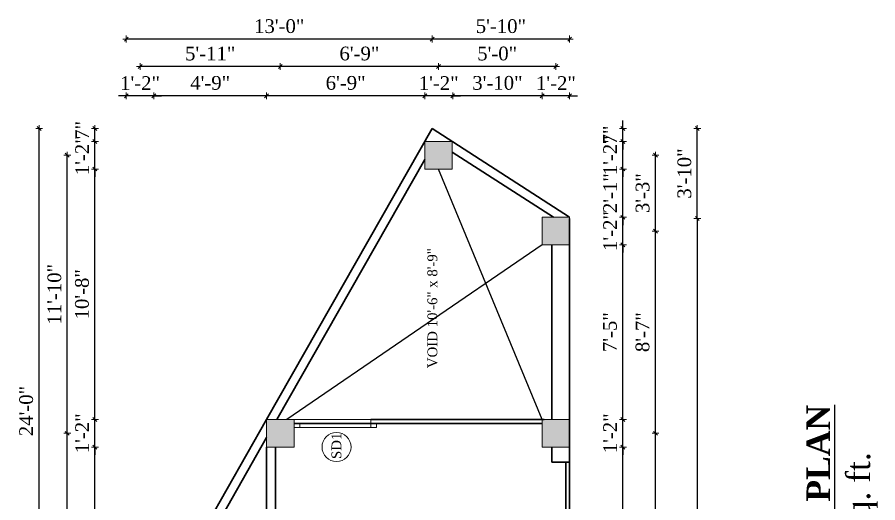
# Model space of a CAD drawing. Header units: inches. Extents: x 151827 to 346502, y -56182 to -23217.
# Drawn here: x 165672.1 to 166110.1, y -23612.6 to -23365.3 of the extents above; entities that cross this region are included whole.
import ezdxf

# ---------------------------------------------------------------- set-up
doc = ezdxf.new("R2010")
doc.units = ezdxf.units.IN
doc.header["$LTSCALE"] = 5
doc.header["$MEASUREMENT"] = 0
doc.layers.add('A-WALL', color=7, linetype='Continuous', lineweight=9)
doc.layers.add('Dimension', color=7, linetype='Continuous', lineweight=18)
doc.layers.add('dim line', color=7, linetype='Continuous', lineweight=15, true_color=0xfab2b2)
doc.layers.add('TEXT', color=6, linetype='Continuous')
doc.layers.add('WALL', color=7, linetype='Continuous')
doc.styles.add('ordinary', font='times.ttf')
doc.dimstyles.new('Copy of 96', dxfattribs={"dimtxt": 7, "dimasz": 4, "dimexe": 0.5, "dimexo": 0.5, "dimgap": 3, "dimtad": 1, "dimdec": 1, "dimzin": 11, "dimdsep": 46, "dimlunit": 4, "dimtxsty": 'ordinary', "dimblk": 'OBLIQUE', "dimcen": 0.09, "dimse1": 1, "dimse2": 1, "dimclrt": 6, "dimazin": 0, "dimtfac": 1, "dimtdec": 1, "dimtix": 1, "dimtmove": 2, "dimatfit": 3, "dimldrblk": 'leader', "dimfxl": 0.5, "dimfxlon": 1, "dimtolj": 1, "dimtzin": 0, "dimarcsym": 0})

# ---------------------------------------------------------------- blocks, each defined once
blk = doc.blocks.new('oblique')
at = {"color": 0, "lineweight": -2}
blk.add_line((0.25, 0.25), (-0.25, -0.25), dxfattribs=at)
at = {"layer": 'dim line', "lineweight": 9}
for p, q in [((-0.4375, 0), (0.4375, 0)), ((0, 0.4375), (0, -0.4375))]:
    blk.add_line(p, q, dxfattribs=at)
blk = doc.blocks.new('*D2363')
at = {"layer": 'A-WALL', "color": 0, "lineweight": -2, "ltscale": 5, "transparency": 16777216}
blk.add_line((165980.37, -23695.79), (165980.37, -23584.23), dxfattribs=at)
at = {"layer": 'Defpoints', "color": 0, "ltscale": 5, "transparency": 16777216}
for p in [(165953.27, -23584.23), (165980.37, -23584.23), (165953.27, -23695.79)]:
    blk.add_point(p, dxfattribs=at)
at = {"layer": 'A-WALL', "color": 0, "lineweight": -2, "ltscale": 5, "transparency": 16777216, "xscale": 4, "yscale": 4, "zscale": 4}
for p, rotation in [((165980.37, -23584.23), 90), ((165980.37, -23695.79), 270)]:
    blk.add_blockref('oblique', p, dxfattribs=dict(at, rotation=rotation))
at = {"layer": 'A-WALL', "color": 6, "ltscale": 5, "transparency": 16777216, "insert": (165973.8, -23640.01), "char_height": 7, "attachment_point": 5, "rotation": 90, "style": 'ordinary'}
blk.add_mtext('\\A1;9\'-4"', dxfattribs=at)
blk = doc.blocks.new('_OBLIQUE')
at = {"color": 0, "linetype": 'ByBlock'}
blk.add_line((-0.5, -0.5), (0.5, 0.5), dxfattribs=at)
blk = doc.blocks.new('leader')
at = {"layer": 'Dimension'}
for p, q in [((0, -4.33), (0, 4.33)), ((-4.42, 0), (4.42, 0))]:
    blk.add_line(p, q, dxfattribs=at)
blk = doc.blocks.new('*D2364')
at = {"layer": 'A-WALL', "color": 0, "lineweight": -2, "ltscale": 5, "transparency": 16777216}
for p, q in [((165980.37, -23570.23), (165980.37, -23566.23)), ((165980.37, -23584.23), (165980.37, -23570.23)), ((165980.37, -23584.23), (165980.37, -23588.23))]:
    blk.add_line(p, q, dxfattribs=at)
at = {"layer": 'Defpoints', "color": 0, "ltscale": 5, "transparency": 16777216}
for p in [(165953.27, -23570.23), (165980.37, -23570.23), (165953.27, -23584.23)]:
    blk.add_point(p, dxfattribs=at)
at = {"layer": 'A-WALL', "color": 0, "lineweight": -2, "ltscale": 5, "transparency": 16777216, "xscale": 4, "yscale": 4, "zscale": 4}
for p, rotation in [((165980.37, -23570.23), 270), ((165980.37, -23584.23), 90)]:
    blk.add_blockref('oblique', p, dxfattribs=dict(at, rotation=rotation))
at = {"layer": 'A-WALL', "color": 6, "ltscale": 5, "transparency": 16777216, "insert": (165973.87, -23577.23), "char_height": 7, "attachment_point": 5, "rotation": 90, "style": 'ordinary'}
blk.add_mtext('\\A1;1\'-2"', dxfattribs=at)
blk = doc.blocks.new('*D2365')
at = {"layer": 'A-WALL', "color": 0, "lineweight": -2, "ltscale": 5, "transparency": 16777216}
blk.add_line((165980.37, -23570.23), (165980.37, -23481.22), dxfattribs=at)
at = {"layer": 'Defpoints', "color": 0, "ltscale": 5, "transparency": 16777216}
for p in [(165953.27, -23481.22), (165980.37, -23481.22), (165953.27, -23570.23)]:
    blk.add_point(p, dxfattribs=at)
at = {"layer": 'A-WALL', "color": 0, "lineweight": -2, "ltscale": 5, "transparency": 16777216, "xscale": 4, "yscale": 4, "zscale": 4}
for p, rotation in [((165980.37, -23481.22), 90), ((165980.37, -23570.23), 270)]:
    blk.add_blockref('oblique', p, dxfattribs=dict(at, rotation=rotation))
at = {"layer": 'A-WALL', "color": 6, "ltscale": 5, "transparency": 16777216, "insert": (165973.8, -23525.72), "char_height": 7, "attachment_point": 5, "rotation": 90, "style": 'ordinary'}
blk.add_mtext('\\A1;7\'-5"', dxfattribs=at)
blk = doc.blocks.new('*D2366')
at = {"layer": 'A-WALL', "color": 0, "lineweight": -2, "ltscale": 5, "transparency": 16777216}
for p, q in [((165980.37, -23428.61), (165980.37, -23424.61)), ((165980.37, -23442.61), (165980.37, -23428.61)), ((165980.37, -23442.61), (165980.37, -23446.61))]:
    blk.add_line(p, q, dxfattribs=at)
at = {"layer": 'Defpoints', "color": 0, "ltscale": 5, "transparency": 16777216}
for p in [(165893.49, -23428.61), (165980.37, -23428.61), (165893.49, -23442.61)]:
    blk.add_point(p, dxfattribs=at)
at = {"layer": 'A-WALL', "color": 0, "lineweight": -2, "ltscale": 5, "transparency": 16777216, "xscale": 4, "yscale": 4, "zscale": 4}
for p, rotation in [((165980.37, -23428.61), 270), ((165980.37, -23442.61), 90)]:
    blk.add_blockref('oblique', p, dxfattribs=dict(at, rotation=rotation))
at = {"layer": 'A-WALL', "color": 6, "ltscale": 5, "transparency": 16777216, "insert": (165973.87, -23435.61), "char_height": 7, "attachment_point": 5, "rotation": 90, "style": 'ordinary'}
blk.add_mtext('\\A1;1\'-2"', dxfattribs=at)
blk = doc.blocks.new('*D2368')
at = {"layer": 'A-WALL', "color": 0, "lineweight": -2, "ltscale": 5, "transparency": 16777216}
blk.add_line((165996.96, -23577.23), (165996.96, -23474.22), dxfattribs=at)
at = {"layer": 'Defpoints', "color": 0, "ltscale": 5, "transparency": 16777216}
for p in [(165946.27, -23474.22), (165996.96, -23474.22), (165946.27, -23577.23)]:
    blk.add_point(p, dxfattribs=at)
at = {"layer": 'A-WALL', "color": 0, "lineweight": -2, "ltscale": 5, "transparency": 16777216, "xscale": 4, "yscale": 4, "zscale": 4}
for p, rotation in [((165996.96, -23474.22), 90), ((165996.96, -23577.23), 270)]:
    blk.add_blockref('oblique', p, dxfattribs=dict(at, rotation=rotation))
at = {"layer": 'A-WALL', "color": 6, "ltscale": 5, "transparency": 16777216, "insert": (165990.39, -23525.72), "char_height": 7, "attachment_point": 5, "rotation": 90, "style": 'ordinary'}
blk.add_mtext('\\A1;8\'-7"', dxfattribs=at)
blk = doc.blocks.new('*D2155')
at = {"layer": 'A-WALL', "color": 0, "lineweight": -2, "ltscale": 5, "transparency": 16777216}
blk.add_line((165996.96, -23702.79), (165996.96, -23577.23), dxfattribs=at)
at = {"layer": 'Defpoints', "color": 0, "ltscale": 5, "transparency": 16777216}
for p in [(165946.27, -23577.23), (165996.96, -23577.23), (165946.27, -23702.79)]:
    blk.add_point(p, dxfattribs=at)
at = {"layer": 'A-WALL', "color": 0, "lineweight": -2, "ltscale": 5, "transparency": 16777216, "xscale": 4, "yscale": 4, "zscale": 4}
for p, rotation in [((165996.96, -23577.23), 90), ((165996.96, -23702.79), 270)]:
    blk.add_blockref('oblique', p, dxfattribs=dict(at, rotation=rotation))
at = {"layer": 'A-WALL', "color": 6, "ltscale": 5, "transparency": 16777216, "insert": (165990.4, -23640.01), "char_height": 7, "attachment_point": 5, "rotation": 90, "style": 'ordinary'}
blk.add_mtext('\\A1;10\'-6"', dxfattribs=at)
blk = doc.blocks.new('*D2369')
at = {"layer": 'A-WALL', "color": 0, "lineweight": -2, "ltscale": 5, "transparency": 16777216}
blk.add_line((165996.96, -23474.22), (165996.96, -23435.61), dxfattribs=at)
at = {"layer": 'Defpoints', "color": 0, "ltscale": 5, "transparency": 16777216}
for p in [(165886.49, -23435.61), (165996.96, -23435.61), (165946.27, -23474.22)]:
    blk.add_point(p, dxfattribs=at)
at = {"layer": 'A-WALL', "color": 0, "lineweight": -2, "ltscale": 5, "transparency": 16777216, "xscale": 4, "yscale": 4, "zscale": 4}
for p, rotation in [((165996.96, -23435.61), 90), ((165996.96, -23474.22), 270)]:
    blk.add_blockref('oblique', p, dxfattribs=dict(at, rotation=rotation))
at = {"layer": 'A-WALL', "color": 6, "ltscale": 5, "transparency": 16777216, "insert": (165990.4, -23454.92), "char_height": 7, "attachment_point": 5, "rotation": 90, "style": 'ordinary'}
blk.add_mtext('\\A1;3\'-3"', dxfattribs=at)
blk = doc.blocks.new('*D2370')
at = {"layer": 'A-WALL', "color": 0, "lineweight": -2, "ltscale": 5, "transparency": 16777216}
blk.add_line((166018.24, -23467.86), (166018.24, -23834.34), dxfattribs=at)
at = {"layer": 'Defpoints', "color": 0, "ltscale": 5, "transparency": 16777216}
for p in [(165953.27, -23467.86), (165953.27, -23834.34), (166018.24, -23834.34)]:
    blk.add_point(p, dxfattribs=at)
at = {"layer": 'A-WALL', "color": 0, "lineweight": -2, "ltscale": 5, "transparency": 16777216, "xscale": 4, "yscale": 4, "zscale": 4}
for p, rotation in [((166018.24, -23467.86), 90), ((166018.24, -23834.34), 270)]:
    blk.add_blockref('oblique', p, dxfattribs=dict(at, rotation=rotation))
at = {"layer": 'A-WALL', "color": 6, "ltscale": 5, "transparency": 16777216, "insert": (166011.68, -23651.1), "char_height": 7, "attachment_point": 5, "rotation": 90, "style": 'ordinary'}
blk.add_mtext('\\A1;30\'-6"', dxfattribs=at)
blk = doc.blocks.new('*D2377')
at = {"layer": 'A-WALL', "color": 0, "lineweight": -2, "ltscale": 5, "transparency": 16777216}
blk.add_line((166018.24, -23467.86), (166018.24, -23421.98), dxfattribs=at)
at = {"layer": 'Defpoints', "color": 0, "ltscale": 5, "transparency": 16777216}
for p in [(165883.26, -23421.98), (166018.24, -23421.98), (165953.27, -23467.86)]:
    blk.add_point(p, dxfattribs=at)
at = {"layer": 'A-WALL', "color": 0, "lineweight": -2, "ltscale": 5, "transparency": 16777216, "xscale": 4, "yscale": 4, "zscale": 4}
for p, rotation in [((166018.24, -23421.98), 90), ((166018.24, -23467.86), 270)]:
    blk.add_blockref('oblique', p, dxfattribs=dict(at, rotation=rotation))
at = {"layer": 'A-WALL', "color": 6, "ltscale": 5, "transparency": 16777216, "insert": (166011.68, -23444.92), "char_height": 7, "attachment_point": 5, "rotation": 90, "style": 'ordinary'}
blk.add_mtext('\\A1;3\'-10"', dxfattribs=at)
blk = doc.blocks.new('*D2378')
at = {"layer": 'A-WALL', "color": 0, "lineweight": -2, "ltscale": 5, "transparency": 16777216}
for p, q in [((165939.27, -23405.35), (165935.27, -23405.35)), ((165953.27, -23405.35), (165939.27, -23405.35)), ((165953.27, -23405.35), (165957.27, -23405.35))]:
    blk.add_line(p, q, dxfattribs=at)
at = {"layer": 'Defpoints', "color": 0, "ltscale": 5, "transparency": 16777216}
for p in [(165939.27, -23405.35), (165939.27, -23467.22), (165953.27, -23467.22)]:
    blk.add_point(p, dxfattribs=at)
at = {"layer": 'A-WALL', "color": 0, "lineweight": -2, "ltscale": 5, "transparency": 16777216, "xscale": 4, "yscale": 4, "zscale": 4}
blk.add_blockref('oblique', (165939.27, -23405.35), dxfattribs=at)
at = {"layer": 'A-WALL', "color": 0, "lineweight": -2, "ltscale": 5, "transparency": 16777216, "xscale": 4, "yscale": 4, "zscale": 4, "rotation": 180}
blk.add_blockref('oblique', (165953.27, -23405.35), dxfattribs=at)
at = {"layer": 'A-WALL', "color": 6, "ltscale": 5, "transparency": 16777216, "insert": (165946.27, -23398.85), "char_height": 7, "attachment_point": 5, "style": 'ordinary'}
blk.add_mtext('\\A1;1\'-2"', dxfattribs=at)
blk = doc.blocks.new('*D2379')
at = {"layer": 'A-WALL', "color": 0, "lineweight": -2, "ltscale": 5, "transparency": 16777216}
blk.add_line((165939.27, -23405.35), (165893.73, -23405.35), dxfattribs=at)
at = {"layer": 'Defpoints', "color": 0, "ltscale": 5, "transparency": 16777216}
for p in [(165893.73, -23405.35), (165893.73, -23428.75), (165939.27, -23467.22)]:
    blk.add_point(p, dxfattribs=at)
at = {"layer": 'A-WALL', "color": 0, "lineweight": -2, "ltscale": 5, "transparency": 16777216, "xscale": 4, "yscale": 4, "zscale": 4, "rotation": 180}
blk.add_blockref('oblique', (165893.73, -23405.35), dxfattribs=at)
at = {"layer": 'A-WALL', "color": 0, "lineweight": -2, "ltscale": 5, "transparency": 16777216, "xscale": 4, "yscale": 4, "zscale": 4}
blk.add_blockref('oblique', (165939.27, -23405.35), dxfattribs=at)
at = {"layer": 'A-WALL', "color": 6, "ltscale": 5, "transparency": 16777216, "insert": (165916.5, -23398.79), "char_height": 7, "attachment_point": 5, "style": 'ordinary'}
blk.add_mtext('\\A1;3\'-10"', dxfattribs=at)
blk = doc.blocks.new('*D2380')
at = {"layer": 'A-WALL', "color": 0, "lineweight": -2, "ltscale": 5, "transparency": 16777216}
for p, q in [((165879.49, -23405.35), (165875.49, -23405.35)), ((165893.73, -23405.35), (165879.49, -23405.35)), ((165893.73, -23405.35), (165897.73, -23405.35))]:
    blk.add_line(p, q, dxfattribs=at)
at = {"layer": 'Defpoints', "color": 0, "ltscale": 5, "transparency": 16777216}
for p in [(165879.49, -23405.35), (165879.49, -23428.61), (165893.73, -23428.75)]:
    blk.add_point(p, dxfattribs=at)
at = {"layer": 'A-WALL', "color": 0, "lineweight": -2, "ltscale": 5, "transparency": 16777216, "xscale": 4, "yscale": 4, "zscale": 4}
blk.add_blockref('oblique', (165879.49, -23405.35), dxfattribs=at)
at = {"layer": 'A-WALL', "color": 0, "lineweight": -2, "ltscale": 5, "transparency": 16777216, "xscale": 4, "yscale": 4, "zscale": 4, "rotation": 180}
blk.add_blockref('oblique', (165893.73, -23405.35), dxfattribs=at)
at = {"layer": 'A-WALL', "color": 6, "ltscale": 5, "transparency": 16777216, "insert": (165886.61, -23398.85), "char_height": 7, "attachment_point": 5, "style": 'ordinary'}
blk.add_mtext('\\A1;1\'-2"', dxfattribs=at)
blk = doc.blocks.new('*D2381')
at = {"layer": 'A-WALL', "color": 0, "lineweight": -2, "ltscale": 5, "transparency": 16777216}
blk.add_line((165879.49, -23405.35), (165798.99, -23405.35), dxfattribs=at)
at = {"layer": 'Defpoints', "color": 0, "ltscale": 5, "transparency": 16777216}
for p in [(165798.99, -23405.35), (165879.49, -23442.61), (165798.99, -23570.23)]:
    blk.add_point(p, dxfattribs=at)
at = {"layer": 'A-WALL', "color": 0, "lineweight": -2, "ltscale": 5, "transparency": 16777216, "xscale": 4, "yscale": 4, "zscale": 4, "rotation": 180}
blk.add_blockref('oblique', (165798.99, -23405.35), dxfattribs=at)
at = {"layer": 'A-WALL', "color": 0, "lineweight": -2, "ltscale": 5, "transparency": 16777216, "xscale": 4, "yscale": 4, "zscale": 4}
blk.add_blockref('oblique', (165879.49, -23405.35), dxfattribs=at)
at = {"layer": 'A-WALL', "color": 6, "ltscale": 5, "transparency": 16777216, "insert": (165839.24, -23398.78), "char_height": 7, "attachment_point": 5, "style": 'ordinary'}
blk.add_mtext('\\A1;6\'-9"', dxfattribs=at)
blk = doc.blocks.new('*D2382')
at = {"layer": 'A-WALL', "color": 0, "lineweight": -2, "ltscale": 5, "transparency": 16777216}
blk.add_line((165798.99, -23405.35), (165741.6, -23405.35), dxfattribs=at)
at = {"layer": 'Defpoints', "color": 0, "ltscale": 5, "transparency": 16777216}
for p in [(165741.6, -23405.35), (165798.99, -23570.23), (165741.6, -23695.79)]:
    blk.add_point(p, dxfattribs=at)
at = {"layer": 'A-WALL', "color": 0, "lineweight": -2, "ltscale": 5, "transparency": 16777216, "xscale": 4, "yscale": 4, "zscale": 4, "rotation": 180}
blk.add_blockref('oblique', (165741.6, -23405.35), dxfattribs=at)
at = {"layer": 'A-WALL', "color": 0, "lineweight": -2, "ltscale": 5, "transparency": 16777216, "xscale": 4, "yscale": 4, "zscale": 4}
blk.add_blockref('oblique', (165798.99, -23405.35), dxfattribs=at)
at = {"layer": 'A-WALL', "color": 6, "ltscale": 5, "transparency": 16777216, "insert": (165770.3, -23398.78), "char_height": 7, "attachment_point": 5, "style": 'ordinary'}
blk.add_mtext('\\A1;4\'-9"', dxfattribs=at)
blk = doc.blocks.new('*D2383')
at = {"layer": 'A-WALL', "color": 0, "lineweight": -2, "ltscale": 5, "transparency": 16777216}
for p, q in [((165727.6, -23405.35), (165723.6, -23405.35)), ((165741.6, -23405.35), (165727.6, -23405.35)), ((165741.6, -23405.35), (165745.6, -23405.35))]:
    blk.add_line(p, q, dxfattribs=at)
at = {"layer": 'Defpoints', "color": 0, "ltscale": 5, "transparency": 16777216}
for p in [(165727.6, -23405.35), (165727.6, -23695.79), (165741.6, -23695.79)]:
    blk.add_point(p, dxfattribs=at)
at = {"layer": 'A-WALL', "color": 0, "lineweight": -2, "ltscale": 5, "transparency": 16777216, "xscale": 4, "yscale": 4, "zscale": 4}
blk.add_blockref('oblique', (165727.6, -23405.35), dxfattribs=at)
at = {"layer": 'A-WALL', "color": 0, "lineweight": -2, "ltscale": 5, "transparency": 16777216, "xscale": 4, "yscale": 4, "zscale": 4, "rotation": 180}
blk.add_blockref('oblique', (165741.6, -23405.35), dxfattribs=at)
at = {"layer": 'A-WALL', "color": 6, "ltscale": 5, "transparency": 16777216, "insert": (165734.6, -23398.85), "char_height": 7, "attachment_point": 5, "style": 'ordinary'}
blk.add_mtext('\\A1;1\'-2"', dxfattribs=at)
blk = doc.blocks.new('*D2249')
at = {"layer": 'A-WALL', "color": 0, "lineweight": -2, "ltscale": 5, "transparency": 16777216}
blk.add_line((165946.27, -23390.39), (165886.49, -23390.39), dxfattribs=at)
at = {"layer": 'Defpoints', "color": 0, "ltscale": 5, "transparency": 16777216}
for p in [(165886.49, -23390.39), (165886.49, -23435.61), (165946.27, -23474.22)]:
    blk.add_point(p, dxfattribs=at)
at = {"layer": 'A-WALL', "color": 0, "lineweight": -2, "ltscale": 5, "transparency": 16777216, "xscale": 4, "yscale": 4, "zscale": 4, "rotation": 180}
blk.add_blockref('oblique', (165886.49, -23390.39), dxfattribs=at)
at = {"layer": 'A-WALL', "color": 0, "lineweight": -2, "ltscale": 5, "transparency": 16777216, "xscale": 4, "yscale": 4, "zscale": 4}
blk.add_blockref('oblique', (165946.27, -23390.39), dxfattribs=at)
at = {"layer": 'A-WALL', "color": 6, "ltscale": 5, "transparency": 16777216, "insert": (165916.38, -23383.83), "char_height": 7, "attachment_point": 5, "style": 'ordinary'}
blk.add_mtext('\\A1;5\'-0"', dxfattribs=at)
blk = doc.blocks.new('*D2384')
at = {"layer": 'A-WALL', "color": 0, "lineweight": -2, "ltscale": 5, "transparency": 16777216}
blk.add_line((165886.49, -23390.39), (165805.99, -23390.39), dxfattribs=at)
at = {"layer": 'Defpoints', "color": 0, "ltscale": 5, "transparency": 16777216}
for p in [(165805.99, -23390.39), (165886.49, -23435.61), (165805.99, -23577.23)]:
    blk.add_point(p, dxfattribs=at)
at = {"layer": 'A-WALL', "color": 0, "lineweight": -2, "ltscale": 5, "transparency": 16777216, "xscale": 4, "yscale": 4, "zscale": 4, "rotation": 180}
blk.add_blockref('oblique', (165805.99, -23390.39), dxfattribs=at)
at = {"layer": 'A-WALL', "color": 0, "lineweight": -2, "ltscale": 5, "transparency": 16777216, "xscale": 4, "yscale": 4, "zscale": 4}
blk.add_blockref('oblique', (165886.49, -23390.39), dxfattribs=at)
at = {"layer": 'A-WALL', "color": 6, "ltscale": 5, "transparency": 16777216, "insert": (165846.24, -23383.82), "char_height": 7, "attachment_point": 5, "style": 'ordinary'}
blk.add_mtext('\\A1;6\'-9"', dxfattribs=at)
blk = doc.blocks.new('*D2385')
at = {"layer": 'A-WALL', "color": 0, "lineweight": -2, "ltscale": 5, "transparency": 16777216}
blk.add_line((165805.99, -23390.39), (165734.6, -23390.39), dxfattribs=at)
at = {"layer": 'Defpoints', "color": 0, "ltscale": 5, "transparency": 16777216}
for p in [(165734.6, -23390.39), (165805.99, -23577.23), (165734.6, -23702.79)]:
    blk.add_point(p, dxfattribs=at)
at = {"layer": 'A-WALL', "color": 0, "lineweight": -2, "ltscale": 5, "transparency": 16777216, "xscale": 4, "yscale": 4, "zscale": 4, "rotation": 180}
blk.add_blockref('oblique', (165734.6, -23390.39), dxfattribs=at)
at = {"layer": 'A-WALL', "color": 0, "lineweight": -2, "ltscale": 5, "transparency": 16777216, "xscale": 4, "yscale": 4, "zscale": 4}
blk.add_blockref('oblique', (165805.99, -23390.39), dxfattribs=at)
at = {"layer": 'A-WALL', "color": 6, "ltscale": 5, "transparency": 16777216, "insert": (165770.3, -23383.83), "char_height": 7, "attachment_point": 5, "style": 'ordinary'}
blk.add_mtext('\\A1;5\'-11"', dxfattribs=at)
blk = doc.blocks.new('*D2389')
at = {"layer": 'A-WALL', "color": 0, "lineweight": -2, "ltscale": 5, "transparency": 16777216}
blk.add_line((165711.63, -23695.79), (165711.63, -23584.23), dxfattribs=at)
at = {"layer": 'Defpoints', "color": 0, "ltscale": 5, "transparency": 16777216}
for p in [(165711.63, -23584.23), (165798.99, -23584.23), (165727.6, -23695.79)]:
    blk.add_point(p, dxfattribs=at)
at = {"layer": 'A-WALL', "color": 0, "lineweight": -2, "ltscale": 5, "transparency": 16777216, "xscale": 4, "yscale": 4, "zscale": 4}
for p, rotation in [((165711.63, -23584.23), 90), ((165711.63, -23695.79), 270)]:
    blk.add_blockref('oblique', p, dxfattribs=dict(at, rotation=rotation))
at = {"layer": 'A-WALL', "color": 6, "ltscale": 5, "transparency": 16777216, "insert": (165705.05, -23640.01), "char_height": 7, "attachment_point": 5, "rotation": 90, "style": 'ordinary'}
blk.add_mtext('\\A1;9\'-4"', dxfattribs=at)
blk = doc.blocks.new('*D2390')
at = {"layer": 'A-WALL', "color": 0, "lineweight": -2, "ltscale": 5, "transparency": 16777216}
for p, q in [((165711.63, -23570.23), (165711.63, -23566.23)), ((165711.63, -23584.23), (165711.63, -23570.23)), ((165711.63, -23584.23), (165711.63, -23588.23))]:
    blk.add_line(p, q, dxfattribs=at)
at = {"layer": 'Defpoints', "color": 0, "ltscale": 5, "transparency": 16777216}
for p in [(165711.63, -23570.23), (165798.99, -23570.23), (165798.99, -23584.23)]:
    blk.add_point(p, dxfattribs=at)
at = {"layer": 'A-WALL', "color": 0, "lineweight": -2, "ltscale": 5, "transparency": 16777216, "xscale": 4, "yscale": 4, "zscale": 4}
for p, rotation in [((165711.63, -23570.23), 270), ((165711.63, -23584.23), 90)]:
    blk.add_blockref('oblique', p, dxfattribs=dict(at, rotation=rotation))
at = {"layer": 'A-WALL', "color": 6, "ltscale": 5, "transparency": 16777216, "insert": (165705.13, -23577.23), "char_height": 7, "attachment_point": 5, "rotation": 90, "style": 'ordinary'}
blk.add_mtext('\\A1;1\'-2"', dxfattribs=at)
blk = doc.blocks.new('*D2391')
at = {"layer": 'A-WALL', "color": 0, "lineweight": -2, "ltscale": 5, "transparency": 16777216}
blk.add_line((165711.63, -23570.23), (165711.63, -23442.61), dxfattribs=at)
at = {"layer": 'Defpoints', "color": 0, "ltscale": 5, "transparency": 16777216}
for p in [(165711.63, -23442.61), (165879.49, -23442.61), (165798.99, -23570.23)]:
    blk.add_point(p, dxfattribs=at)
at = {"layer": 'A-WALL', "color": 0, "lineweight": -2, "ltscale": 5, "transparency": 16777216, "xscale": 4, "yscale": 4, "zscale": 4}
for p, rotation in [((165711.63, -23442.61), 90), ((165711.63, -23570.23), 270)]:
    blk.add_blockref('oblique', p, dxfattribs=dict(at, rotation=rotation))
at = {"layer": 'A-WALL', "color": 6, "ltscale": 5, "transparency": 16777216, "insert": (165705.06, -23506.42), "char_height": 7, "attachment_point": 5, "rotation": 90, "style": 'ordinary'}
blk.add_mtext('\\A1;10\'-8"', dxfattribs=at)
blk = doc.blocks.new('*D2392')
at = {"layer": 'A-WALL', "color": 0, "lineweight": -2, "ltscale": 5, "transparency": 16777216}
for p, q in [((165711.63, -23428.61), (165711.63, -23424.61)), ((165711.63, -23442.61), (165711.63, -23428.61)), ((165711.63, -23442.61), (165711.63, -23446.61))]:
    blk.add_line(p, q, dxfattribs=at)
at = {"layer": 'Defpoints', "color": 0, "ltscale": 5, "transparency": 16777216}
for p in [(165711.63, -23428.61), (165879.49, -23428.61), (165879.49, -23442.61)]:
    blk.add_point(p, dxfattribs=at)
at = {"layer": 'A-WALL', "color": 0, "lineweight": -2, "ltscale": 5, "transparency": 16777216, "xscale": 4, "yscale": 4, "zscale": 4}
for p, rotation in [((165711.63, -23428.61), 270), ((165711.63, -23442.61), 90)]:
    blk.add_blockref('oblique', p, dxfattribs=dict(at, rotation=rotation))
at = {"layer": 'A-WALL', "color": 6, "ltscale": 5, "transparency": 16777216, "insert": (165705.13, -23435.61), "char_height": 7, "attachment_point": 5, "rotation": 90, "style": 'ordinary'}
blk.add_mtext('\\A1;1\'-2"', dxfattribs=at)
blk = doc.blocks.new('*D2250')
at = {"layer": 'A-WALL', "color": 0, "lineweight": -2, "ltscale": 5, "transparency": 16777216}
blk.add_line((165711.63, -23428.61), (165711.63, -23421.98), dxfattribs=at)
at = {"layer": 'Defpoints', "color": 0, "ltscale": 5, "transparency": 16777216}
for p in [(165711.63, -23421.98), (165883.26, -23421.98), (165879.49, -23428.61)]:
    blk.add_point(p, dxfattribs=at)
at = {"layer": 'A-WALL', "color": 0, "lineweight": -2, "ltscale": 5, "transparency": 16777216, "xscale": 4, "yscale": 4, "zscale": 4}
for p, rotation in [((165711.63, -23421.98), 90), ((165711.63, -23428.61), 270)]:
    blk.add_blockref('oblique', p, dxfattribs=dict(at, rotation=rotation))
at = {"layer": 'A-WALL', "color": 6, "ltscale": 5, "transparency": 16777216, "insert": (165705.13, -23422.94), "char_height": 7, "attachment_point": 5, "rotation": 90, "style": 'ordinary'}
blk.add_mtext('\\A1;7"', dxfattribs=at)
blk = doc.blocks.new('*D2394')
at = {"layer": 'A-WALL', "color": 0, "lineweight": -2, "ltscale": 5, "transparency": 16777216}
blk.add_line((165697.56, -23702.79), (165697.56, -23577.23), dxfattribs=at)
at = {"layer": 'Defpoints', "color": 0, "ltscale": 5, "transparency": 16777216}
for p in [(165697.56, -23577.23), (165805.99, -23577.23), (165805.99, -23702.79)]:
    blk.add_point(p, dxfattribs=at)
at = {"layer": 'A-WALL', "color": 0, "lineweight": -2, "ltscale": 5, "transparency": 16777216, "xscale": 4, "yscale": 4, "zscale": 4}
for p, rotation in [((165697.56, -23577.23), 90), ((165697.56, -23702.79), 270)]:
    blk.add_blockref('oblique', p, dxfattribs=dict(at, rotation=rotation))
at = {"layer": 'A-WALL', "color": 6, "ltscale": 5, "transparency": 16777216, "insert": (165691, -23640.01), "char_height": 7, "attachment_point": 5, "rotation": 90, "style": 'ordinary'}
blk.add_mtext('\\A1;10\'-6"', dxfattribs=at)
blk = doc.blocks.new('*D2251')
at = {"layer": 'A-WALL', "color": 0, "lineweight": -2, "ltscale": 5, "transparency": 16777216}
blk.add_line((165697.56, -23577.23), (165697.56, -23435.61), dxfattribs=at)
at = {"layer": 'Defpoints', "color": 0, "ltscale": 5, "transparency": 16777216}
for p in [(165697.56, -23435.61), (165886.49, -23435.61), (165805.99, -23577.23)]:
    blk.add_point(p, dxfattribs=at)
at = {"layer": 'A-WALL', "color": 0, "lineweight": -2, "ltscale": 5, "transparency": 16777216, "xscale": 4, "yscale": 4, "zscale": 4}
for p, rotation in [((165697.56, -23435.61), 90), ((165697.56, -23577.23), 270)]:
    blk.add_blockref('oblique', p, dxfattribs=dict(at, rotation=rotation))
at = {"layer": 'A-WALL', "color": 6, "ltscale": 5, "transparency": 16777216, "insert": (165691, -23506.42), "char_height": 7, "attachment_point": 5, "rotation": 90, "style": 'ordinary'}
blk.add_mtext('\\A1;11\'-10"', dxfattribs=at)
blk = doc.blocks.new('*D2252')
at = {"layer": 'A-WALL', "color": 0, "lineweight": -2, "ltscale": 5, "transparency": 16777216}
blk.add_line((165683.23, -23709.79), (165683.23, -23421.98), dxfattribs=at)
at = {"layer": 'Defpoints', "color": 0, "ltscale": 5, "transparency": 16777216}
for p in [(165683.23, -23421.98), (165883.26, -23421.98), (165727.6, -23709.79)]:
    blk.add_point(p, dxfattribs=at)
at = {"layer": 'A-WALL', "color": 0, "lineweight": -2, "ltscale": 5, "transparency": 16777216, "xscale": 4, "yscale": 4, "zscale": 4}
for p, rotation in [((165683.23, -23421.98), 90), ((165683.23, -23709.79), 270)]:
    blk.add_blockref('oblique', p, dxfattribs=dict(at, rotation=rotation))
at = {"layer": 'A-WALL', "color": 6, "ltscale": 5, "transparency": 16777216, "insert": (165676.67, -23565.89), "char_height": 7, "attachment_point": 5, "rotation": 90, "style": 'ordinary'}
blk.add_mtext('\\A1;24\'-0"', dxfattribs=at)
blk = doc.blocks.new('*D2253')
at = {"layer": 'A-WALL', "color": 0, "lineweight": -2, "ltscale": 5, "transparency": 16777216}
blk.add_line((165953.27, -23376.44), (165883.26, -23376.44), dxfattribs=at)
at = {"layer": 'Defpoints', "color": 0, "ltscale": 5, "transparency": 16777216}
for p in [(165883.26, -23376.44), (165883.26, -23421.98), (165953.27, -23467.22)]:
    blk.add_point(p, dxfattribs=at)
at = {"layer": 'A-WALL', "color": 0, "lineweight": -2, "ltscale": 5, "transparency": 16777216, "xscale": 4, "yscale": 4, "zscale": 4, "rotation": 180}
blk.add_blockref('oblique', (165883.26, -23376.44), dxfattribs=at)
at = {"layer": 'A-WALL', "color": 0, "lineweight": -2, "ltscale": 5, "transparency": 16777216, "xscale": 4, "yscale": 4, "zscale": 4}
blk.add_blockref('oblique', (165953.27, -23376.44), dxfattribs=at)
at = {"layer": 'A-WALL', "color": 6, "ltscale": 5, "transparency": 16777216, "insert": (165918.27, -23369.88), "char_height": 7, "attachment_point": 5, "style": 'ordinary'}
blk.add_mtext('\\A1;5\'-10"', dxfattribs=at)
blk = doc.blocks.new('*D2254')
at = {"layer": 'A-WALL', "color": 0, "lineweight": -2, "ltscale": 5, "transparency": 16777216}
blk.add_line((165883.26, -23376.44), (165727.6, -23376.44), dxfattribs=at)
at = {"layer": 'Defpoints', "color": 0, "ltscale": 5, "transparency": 16777216}
for p in [(165727.6, -23376.44), (165883.26, -23421.98), (165727.6, -23695.79)]:
    blk.add_point(p, dxfattribs=at)
at = {"layer": 'A-WALL', "color": 0, "lineweight": -2, "ltscale": 5, "transparency": 16777216, "xscale": 4, "yscale": 4, "zscale": 4, "rotation": 180}
blk.add_blockref('oblique', (165727.6, -23376.44), dxfattribs=at)
at = {"layer": 'A-WALL', "color": 0, "lineweight": -2, "ltscale": 5, "transparency": 16777216, "xscale": 4, "yscale": 4, "zscale": 4}
blk.add_blockref('oblique', (165883.26, -23376.44), dxfattribs=at)
at = {"layer": 'A-WALL', "color": 6, "ltscale": 5, "transparency": 16777216, "insert": (165805.43, -23369.88), "char_height": 7, "attachment_point": 5, "style": 'ordinary'}
blk.add_mtext('\\A1;13\'-0"', dxfattribs=at)
blk = doc.blocks.new('*D2255')
at = {"layer": 'A-WALL', "color": 0, "lineweight": -2, "ltscale": 5, "transparency": 16777216}
for p, q in [((165980.37, -23467.22), (165980.37, -23463.22)), ((165980.37, -23481.22), (165980.37, -23467.22)), ((165980.37, -23481.22), (165980.37, -23485.22))]:
    blk.add_line(p, q, dxfattribs=at)
at = {"layer": 'Defpoints', "color": 0, "ltscale": 5, "transparency": 16777216}
for p in [(165953.27, -23467.22), (165980.37, -23467.22), (165953.27, -23481.22)]:
    blk.add_point(p, dxfattribs=at)
at = {"layer": 'A-WALL', "color": 0, "lineweight": -2, "ltscale": 5, "transparency": 16777216, "xscale": 4, "yscale": 4, "zscale": 4}
for p, rotation in [((165980.37, -23467.22), 270), ((165980.37, -23481.22), 90)]:
    blk.add_blockref('oblique', p, dxfattribs=dict(at, rotation=rotation))
at = {"layer": 'A-WALL', "color": 6, "ltscale": 5, "transparency": 16777216, "insert": (165973.87, -23474.22), "char_height": 7, "attachment_point": 5, "rotation": 90, "style": 'ordinary'}
blk.add_mtext('\\A1;1\'-2"', dxfattribs=at)
blk = doc.blocks.new('*D2256')
at = {"layer": 'A-WALL', "color": 0, "lineweight": -2, "ltscale": 5, "transparency": 16777216}
for p, q in [((165980.37, -23442.61), (165980.37, -23438.61)), ((165980.37, -23467.22), (165980.37, -23442.61)), ((165980.37, -23467.22), (165980.37, -23471.22))]:
    blk.add_line(p, q, dxfattribs=at)
at = {"layer": 'Defpoints', "color": 0, "ltscale": 5, "transparency": 16777216}
for p in [(165893.49, -23442.61), (165980.37, -23442.61), (165953.27, -23467.22)]:
    blk.add_point(p, dxfattribs=at)
at = {"layer": 'A-WALL', "color": 0, "lineweight": -2, "ltscale": 5, "transparency": 16777216, "xscale": 4, "yscale": 4, "zscale": 4}
for p, rotation in [((165980.37, -23442.61), 270), ((165980.37, -23467.22), 90)]:
    blk.add_blockref('oblique', p, dxfattribs=dict(at, rotation=rotation))
at = {"layer": 'A-WALL', "color": 6, "ltscale": 5, "transparency": 16777216, "insert": (165973.87, -23454.92), "char_height": 7, "attachment_point": 5, "rotation": 90, "style": 'ordinary'}
blk.add_mtext('\\A1;2\'-1"', dxfattribs=at)
blk = doc.blocks.new('*D2412')
at = {"layer": 'A-WALL', "color": 0, "lineweight": -2, "ltscale": 5, "transparency": 16777216}
for p, q in [((165980.37, -23421.98), (165980.37, -23417.98)), ((165980.37, -23428.61), (165980.37, -23421.98)), ((165980.37, -23428.61), (165980.37, -23432.61))]:
    blk.add_line(p, q, dxfattribs=at)
at = {"layer": 'Defpoints', "color": 0, "ltscale": 5, "transparency": 16777216}
for p in [(165883.26, -23421.98, -72.71), (165980.37, -23421.98), (165893.49, -23428.61, -72.71)]:
    blk.add_point(p, dxfattribs=at)
at = {"layer": 'A-WALL', "color": 0, "lineweight": -2, "ltscale": 5, "transparency": 16777216, "xscale": 4, "yscale": 4, "zscale": 4}
for p, rotation in [((165980.37, -23421.98), 270), ((165980.37, -23428.61), 90)]:
    blk.add_blockref('oblique', p, dxfattribs=dict(at, rotation=rotation))
at = {"layer": 'A-WALL', "color": 6, "ltscale": 5, "transparency": 16777216, "insert": (165973.8, -23425.3), "char_height": 7, "attachment_point": 5, "rotation": 90, "style": 'ordinary'}
blk.add_mtext('\\A1;7"', dxfattribs=at)

msp = doc.modelspace()

# ---------------------------------------------------------------- hatches: boundary and pattern name
at = {"layer": 'WALL', "linetype": 'ByBlock', "ltscale": 5, "true_color": 0xf8991e}
h = msp.add_hatch(color=30, dxfattribs=at)
h.dxf.hatch_style = 1
h.paths.add_polyline_path([(165879.49, -23442.61), (165893.49, -23442.61), (165893.49, -23428.61), (165879.49, -23428.61)])
h = msp.add_hatch(color=30, dxfattribs=at)
h.dxf.hatch_style = 1
h.paths.add_polyline_path([(165939.27, -23481.22), (165953.27, -23481.22), (165953.27, -23467.22), (165939.27, -23467.22)])
h = msp.add_hatch(color=30, dxfattribs=at)
h.dxf.hatch_style = 1
h.paths.add_polyline_path([(165812.99, -23570.23), (165798.99, -23570.23), (165798.99, -23584.23), (165812.99, -23584.23)])
h = msp.add_hatch(color=30, dxfattribs=at)
h.dxf.hatch_style = 1
h.paths.add_polyline_path([(165939.27, -23584.23), (165953.27, -23584.23), (165953.27, -23570.23), (165939.27, -23570.23)])

# ---------------------------------------------------------------- linework, layer by layer
at = {"layer": 'A-WALL', "lineweight": 30}
for p, q in [((165798.99, -23570.23, -72.71), (165883.26, -23421.98, -72.71)), ((165883.26, -23421.98, -72.71), (165953.27, -23467.22, -72.71)), ((165893.49, -23433.95, -72.71), (165944.98, -23467.22, -72.71)), ((165804.16, -23570.23, -72.71), (165879.49, -23437.72, -72.71)), ((165953.27, -23467.86, -72.71), (165953.27, -23834.34, -72.71)), ((165953.27, -23467.86, -72.71), (165953.27, -23834.34, -72.71)), ((165944.27, -23481.22, -72.71), (165944.27, -23570.23, -72.71)), ((165727.6, -23695.79, -72.71), (165798.99, -23570.23, -72.71)), ((165851.99, -23570.23, -72.71), (165940.27, -23570.23, -72.71)), ((165812.99, -23572.23, -72.71), (165939.27, -23572.23, -72.71)), ((165732.78, -23695.79, -72.71), (165798.99, -23579.33, -72.71)), ((165798.99, -23695.79, -72.71), (165798.99, -23584.23, -72.71)), ((165803.49, -23584.23, -72.71), (165803.49, -23695.79, -72.71)), ((165944.27, -23592.01, -72.71), (165944.27, -23584.23, -72.71)), ((165953.27, -23592.01, -72.71), (165944.27, -23592.01, -72.71)), ((165951.27, -23592.01, -72.71), (165951.27, -23688.01, -72.71))]:
    msp.add_line(p, q, dxfattribs=at)
at = {"layer": 'A-WALL', "ltscale": 5}
for p, q in [((165851.99, -23572.23, -72.71), (165851.99, -23570.23, -72.71)), ((165812.99, -23572.23, -72.71), (165854.99, -23572.23, -72.71)), ((165812.99, -23574.23, -72.71), (165812.99, -23572.23, -72.71)), ((165854.99, -23574.23, -72.71), (165812.99, -23574.23, -72.71)), ((165815.99, -23574.23, -72.71), (165815.99, -23572.23, -72.71)), ((165851.99, -23572.23, -72.71), (165851.99, -23574.23, -72.71)), ((165854.99, -23572.23, -72.71), (165854.99, -23574.23, -72.71))]:
    msp.add_line(p, q, dxfattribs=at)
at = {"layer": 'A-WALL', "ltscale": 5, "elevation": -72.71}
for points in [[(165879.49, -23442.61), (165879.49, -23428.61), (165893.49, -23428.61), (165893.49, -23442.61)], [(165939.27, -23481.22), (165939.27, -23467.22), (165953.27, -23467.22), (165953.27, -23481.22)], [(165812.99, -23584.23), (165812.99, -23570.23), (165798.99, -23570.23), (165798.99, -23584.23)], [(165939.27, -23584.23), (165939.27, -23570.23), (165953.27, -23570.23), (165953.27, -23584.23)]]:
    msp.add_lwpolyline(points, close=True, dxfattribs=at)
for points in [[(165944.27, -23570.23), (165944.27, -23570.23), (165944.27, -23481.22), (165939.27, -23481.22), (165939.27, -23467.22), (165944.98, -23467.22), (165893.49, -23433.95), (165893.49, -23442.61), (165879.49, -23442.61), (165879.49, -23437.72), (165804.16, -23570.23), (165939.27, -23570.23)], [(165851.99, -23570.23), (165939.27, -23570.23)]]:
    msp.add_lwpolyline(points, dxfattribs=at)
at = {"layer": 'A-WALL', "ltscale": 5}
msp.add_circle((165834.6, -23584.21, -72.71), 7.38, dxfattribs=at)
at = {"layer": 'WALL', "color": 30, "linetype": 'ByBlock', "ltscale": 5, "true_color": 0xf8991e}
for p, q in [((165939.27, -23570.23, -72.71), (165886.49, -23442.61, -72.71)), ((165939.27, -23481.22, -72.71), (165809.34, -23570.23, -72.71))]:
    msp.add_line(p, q, dxfattribs=at)

# ---------------------------------------------------------------- texts
at = {"layer": 'TEXT', "style": 'ordinary'}
for s, p in [('VOID 10\'-6" x 8\'-9"', (165885.89, -23544.05, -72.71)), ('SD1', (165837.04, -23590.33, -72.71))]:
    msp.add_text(s, height=5, rotation=90, dxfattribs=at).set_placement(p)
at = {"layer": 'TEXT', "char_height": 12, "width": 219.8151, "attachment_point": 8, "rotation": 90, "style": 'ordinary'}
for s, insert in [('{\\fTimes New Roman|b1|i0|c0|p18;\\LGROUND FLOOR PLAN}', (166085.99, -23664.42, -72.71)), ('AREA = 319.56 sq. ft.', (166110.11, -23668.73, -72.71))]:
    msp.add_mtext(s, dxfattribs=dict(at, insert=insert))

# ---------------------------------------------------------------- dimensions: what is measured, and where the dimension line sits
at = {"layer": 'A-WALL', "ltscale": 5}
for base, p1, p2, angle, picture, middle in [((165727.6, -23376.44, -72.71), (165883.26, -23421.98, -72.71), (165727.6, -23695.79, -72.71), 180, '*D2254', (165805.43, -23369.88, -72.71)), ((165883.26, -23376.44, -72.71), (165953.27, -23467.22, -72.71), (165883.26, -23421.98, -72.71), 180, '*D2253', (165918.27, -23369.88, -72.71)), ((165734.6, -23390.39, -72.71), (165805.99, -23577.23, -72.71), (165734.6, -23702.79, -72.71), 180, '*D2385', (165770.3, -23383.83, -72.71)), ((165805.987, -23390.3942, -72.7113), (165886.4942, -23435.6119, -72.7113), (165805.987, -23577.228, -72.7113), 180, '*D2384', (165846.2406, -23383.8236, -72.7113)), ((165886.49, -23390.39, -72.71), (165946.27, -23474.22, -72.71), (165886.49, -23435.61, -72.71), 180, '*D2249', (165916.38, -23383.83, -72.71)), ((165727.6, -23405.35, -72.71), (165741.6, -23695.79, -72.71), (165727.6, -23695.79, -72.71), 180, '*D2383', (165734.6, -23398.85, -72.71)), ((165741.6, -23405.35, -72.71), (165798.99, -23570.23, -72.71), (165741.6, -23695.79, -72.71), 180, '*D2382', (165770.3, -23398.78, -72.71)), ((165798.987, -23405.3522, -72.7113), (165879.4942, -23442.6119, -72.7113), (165798.987, -23570.228, -72.7113), 180, '*D2381', (165839.2406, -23398.7816, -72.7113)), ((165879.49, -23405.35, -72.71), (165893.73, -23428.75, -72.71), (165879.49, -23428.61, -72.71), 180, '*D2380', (165886.61, -23398.85, -72.71)), ((165893.73, -23405.35, -72.71), (165939.27, -23467.22, -72.71), (165893.73, -23428.75, -72.71), 180, '*D2379', (165916.5, -23398.79, -72.71)), ((165939.27, -23405.35, -72.71), (165953.27, -23467.22, -72.71), (165939.27, -23467.22, -72.71), 180, '*D2378', (165946.27, -23398.85, -72.71)), ((165683.23, -23421.98, -72.71), (165727.6, -23709.79, -72.71), (165883.26, -23421.98, -72.71), 90, '*D2252', (165676.67, -23565.89, -72.71)), ((165980.37, -23421.98), (165893.49, -23428.61, -72.71), (165883.26, -23421.98, -72.71), 90, '*D2412', (165973.8, -23425.3)), ((166018.24, -23421.98, -72.71), (165953.27, -23467.86, -72.71), (165883.26, -23421.98, -72.71), 90, '*D2377', (166011.68, -23444.92, -72.71)), ((165711.63, -23428.61, -72.71), (165879.49, -23442.61, -72.71), (165879.49, -23428.61, -72.71), 90, '*D2392', (165705.13, -23435.61, -72.71)), ((165980.37, -23428.61, -72.71), (165893.49, -23442.61, -72.71), (165893.49, -23428.61, -72.71), 90, '*D2366', (165973.87, -23435.61, -72.71)), ((165697.56, -23435.61, -72.71), (165805.99, -23577.23, -72.71), (165886.49, -23435.61, -72.71), 90, '*D2251', (165691, -23506.42, -72.71)), ((165996.96, -23435.61, -72.71), (165946.27, -23474.22, -72.71), (165886.49, -23435.61, -72.71), 90, '*D2369', (165990.4, -23454.92, -72.71)), ((165980.37, -23442.61, -72.71), (165953.27, -23467.22, -72.71), (165893.49, -23442.61, -72.71), 90, '*D2256', (165973.87, -23454.92, -72.71)), ((165711.63, -23442.61, -72.71), (165798.99, -23570.23, -72.71), (165879.49, -23442.61, -72.71), 90, '*D2391', (165705.06, -23506.42, -72.71)), ((165980.37, -23467.22, -72.71), (165953.27, -23481.22, -72.71), (165953.27, -23467.22, -72.71), 90, '*D2255', (165973.87, -23474.22, -72.71)), ((166018.24, -23834.34, -72.71), (165953.27, -23467.86, -72.71), (165953.27, -23834.34, -72.71), 90, '*D2370', (166011.68, -23651.1, -72.71)), ((165996.96, -23474.22, -72.71), (165946.27, -23577.23, -72.71), (165946.27, -23474.22, -72.71), 90, '*D2368', (165990.39, -23525.72, -72.71)), ((165980.37, -23481.22, -72.71), (165953.27, -23570.23, -72.71), (165953.27, -23481.22, -72.71), 90, '*D2365', (165973.8, -23525.72, -72.71)), ((165711.63, -23570.23, -72.71), (165798.99, -23584.23, -72.71), (165798.99, -23570.23, -72.71), 90, '*D2390', (165705.13, -23577.23, -72.71)), ((165980.37, -23570.23, -72.71), (165953.27, -23584.23, -72.71), (165953.27, -23570.23, -72.71), 90, '*D2364', (165973.87, -23577.23, -72.71)), ((165697.56, -23577.23, -72.71), (165805.99, -23702.79, -72.71), (165805.99, -23577.23, -72.71), 90, '*D2394', (165691, -23640.01, -72.71)), ((165996.96, -23577.23, -72.71), (165946.27, -23702.79, -72.71), (165946.27, -23577.23, -72.71), 90, '*D2155', (165990.4, -23640.01, -72.71)), ((165711.63, -23584.23, -72.71), (165727.6, -23695.79, -72.71), (165798.99, -23584.23, -72.71), 90, '*D2389', (165705.05, -23640.01, -72.71)), ((165980.37, -23584.23, -72.71), (165953.27, -23695.79, -72.71), (165953.27, -23584.23, -72.71), 90, '*D2363', (165973.8, -23640.01, -72.71))]:
    dim = msp.add_linear_dim(base=base, p1=p1, p2=p2, angle=angle, dimstyle='Copy of 96', override={"dimdec": 0, "dimblk": 'oblique', "dimtdec": 0, "dimarcsym": 1}, dxfattribs=at)
    dim.commit()
    dim.dimension.update_dxf_attribs({"geometry": picture, "text_midpoint": middle})
dim = msp.add_linear_dim(base=(165711.63, -23421.98, -72.71), p1=(165879.49, -23428.61, -72.71), p2=(165883.26, -23421.98, -72.71), angle=90, dimstyle='Copy of 96', override={"dimdec": 0, "dimblk": 'oblique', "dimtdec": 0, "dimarcsym": 1}, dxfattribs=at)
dim.commit()
dim.dimension.update_dxf_attribs({"geometry": '*D2250', "text_midpoint": (165705.13, -23422.94, -72.71), "dimtype": 160})

doc.saveas('drawing.dxf')
